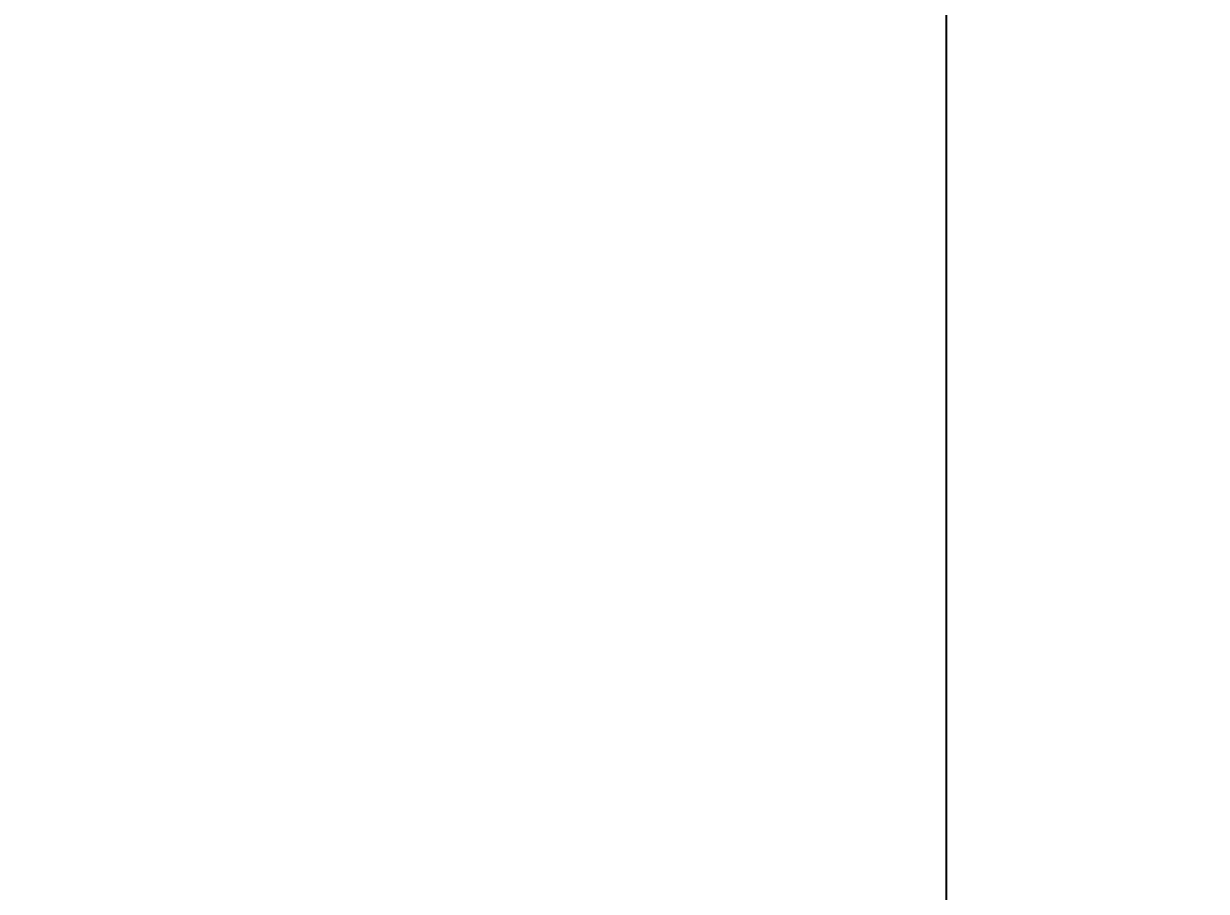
# Model space of a CAD drawing. Header units: millimetres. Extents: x 68 to 2000, y 100 to 2870.
# Drawn here: x 519 to 609.1, y 2105.2 to 2171.3 of the extents above; entities that cross this region are included whole.
import ezdxf

# ---------------------------------------------------------------- set-up
doc = ezdxf.new("R2010")
doc.units = ezdxf.units.MM
doc.header["$LTSCALE"] = 10
doc.layers.add('_Sichtbarkanten', color=7, linetype='Continuous', lineweight=25)
doc.layers.add('Bemaßung (ISO)', color=7, linetype='Continuous', lineweight=25)
doc.styles.add('Notiztext (DIN)', font='verdana.ttf')
doc.dimstyles.new('Standard (DIN)', dxfattribs={"dimscale": 10, "dimtxt": 2.5, "dimasz": 2.5, "dimexe": 2, "dimexo": 4, "dimgap": 0.5, "dimtad": 1, "dimdec": 1, "dimrnd": 1e-08, "dimtxsty": 'Notiztext (DIN)', "dimcen": 0.09, "dimclrd": 256, "dimclre": 256, "dimclrt": 256, "dimadec": 0, "dimazin": 2, "dimtfac": 1, "dimtmove": 0, "dimatfit": 3, "dimfxl": 0, "dimtolj": 1, "dimtzin": 0, "dimlwd": -1, "dimlwe": -1, "dimarcsym": 0})

# ---------------------------------------------------------------- blocks, each defined once
blk = doc.blocks.new('*D76')
at = {"layer": 'Bemaßung (ISO)', "transparency": 16777216}
for p, q in [((549.279, 2573.67), (388.409, 2573.67)), ((408.409, 2548.67), (408.409, 2098.672)), ((584.32, 2073.672), (388.409, 2073.672))]:
    blk.add_line(p, q, dxfattribs=at)
for points in [[(404.243, 2548.67), (412.576, 2548.67), (408.409, 2573.67)], [(404.243, 2098.672), (412.576, 2098.672), (408.409, 2073.672)]]:
    blk.add_solid(points, dxfattribs=at)
at = {"layer": 'Defpoints', "color": 0, "transparency": 16777216}
for p in [(589.279, 2573.67), (408.409, 2073.672), (624.32, 2073.672)]:
    blk.add_point(p, dxfattribs=at)
at = {"layer": 'Bemaßung (ISO)', "transparency": 16777216, "insert": (377.385, 2293.583), "char_height": 25, "attachment_point": 1, "rotation": 90, "style": 'Notiztext (DIN)'}
blk.add_mtext('\\A1;500', dxfattribs=at)
blk = doc.blocks.new('*D77')
at = {"layer": 'Bemaßung (ISO)', "transparency": 16777216}
for p, q in [((549.279, 2573.67), (289.279, 2573.67)), ((309.279, 2548.67), (309.279, 1598.67)), ((549.279, 1573.67), (289.279, 1573.67))]:
    blk.add_line(p, q, dxfattribs=at)
for points in [[(305.113, 2548.67), (313.446, 2548.67), (309.279, 2573.67)], [(305.113, 1598.67), (313.446, 1598.67), (309.279, 1573.67)]]:
    blk.add_solid(points, dxfattribs=at)
at = {"layer": 'Defpoints', "color": 0, "transparency": 16777216}
for p in [(589.279, 2573.67), (309.279, 1573.67), (589.279, 1573.67)]:
    blk.add_point(p, dxfattribs=at)
at = {"layer": 'Bemaßung (ISO)', "transparency": 16777216, "insert": (278.255, 2033.416), "char_height": 25, "attachment_point": 1, "rotation": 90, "style": 'Notiztext (DIN)'}
blk.add_mtext('\\A1;1000', dxfattribs=at)
blk = doc.blocks.new('*D78')
at = {"layer": 'Bemaßung (ISO)', "transparency": 16777216}
for p, q in [((584.438, 2523.661), (474.064, 2523.661)), ((494.064, 1648.679), (494.064, 2498.661)), ((584.438, 1623.679), (474.064, 1623.679))]:
    blk.add_line(p, q, dxfattribs=at)
for points in [[(489.897, 2498.661), (498.231, 2498.661), (494.064, 2523.661)], [(489.897, 1648.679), (498.231, 1648.679), (494.064, 1623.679)]]:
    blk.add_solid(points, dxfattribs=at)
at = {"layer": 'Defpoints', "color": 0, "transparency": 16777216}
for p in [(494.064, 2523.661), (624.438, 2523.661), (624.438, 1623.679)]:
    blk.add_point(p, dxfattribs=at)
at = {"layer": 'Bemaßung (ISO)', "transparency": 16777216, "insert": (463.04, 2042.961), "char_height": 25, "attachment_point": 1, "rotation": 90, "style": 'Notiztext (DIN)'}
blk.add_mtext('\\A1;900', dxfattribs=at)

msp = doc.modelspace()

# ---------------------------------------------------------------- linework, layer by layer
at = {"layer": '_Sichtbarkanten'}
msp.add_line((589.279, 2573.67), (589.279, 1573.67), dxfattribs=at)

# ---------------------------------------------------------------- dimensions: what is measured, and where the dimension line sits
at = {"layer": 'Bemaßung (ISO)'}
for base, p1, p2, picture, middle in [((309.279, 1573.67), (589.279, 2573.67), (589.279, 1573.67), '*D77', (309.279, 2073.67)), ((408.409, 2073.672), (589.279, 2573.67), (624.32, 2073.672), '*D76', (408.409, 2323.671)), ((494.064, 2523.661), (624.438, 1623.679), (624.438, 2523.661), '*D78', (494.064, 2073.67))]:
    dim = msp.add_linear_dim(base=base, p1=p1, p2=p2, angle=90, dimstyle='Standard (DIN)', override={"dimdec": 1, "dimtp": 0, "dimtm": 0, "dimtdec": 2, "dimtofl": 0, "dimatfit": 1}, dxfattribs=at)
    dim.commit()
    dim.dimension.update_dxf_attribs({"geometry": picture, "text_midpoint": middle, "dimtype": 160})

doc.saveas('drawing.dxf')
